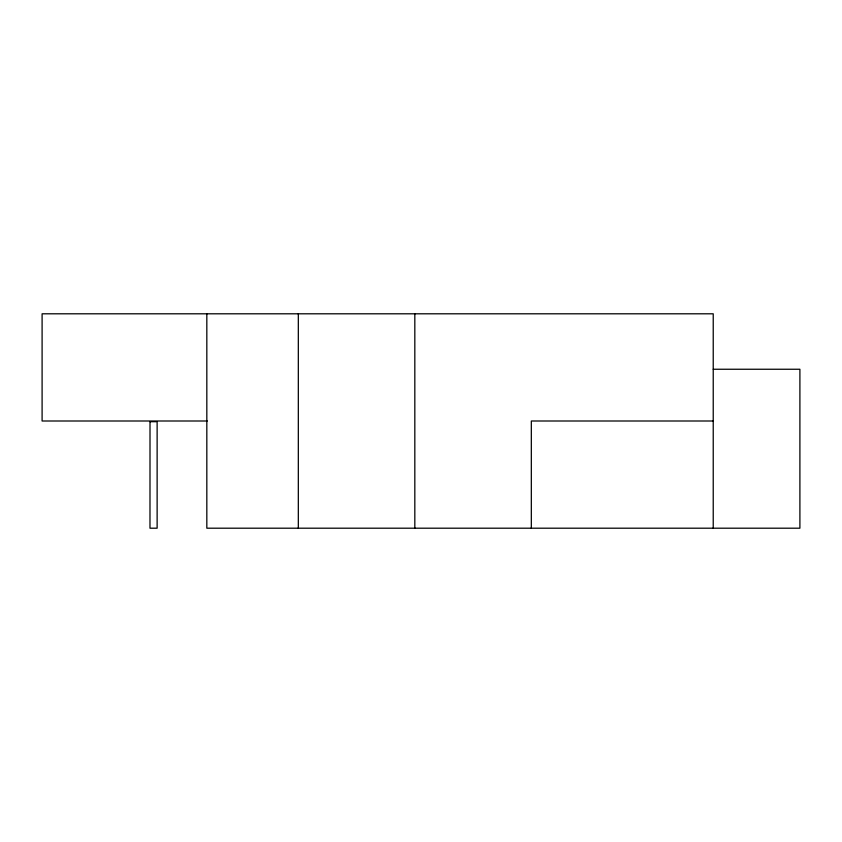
<?xml version="1.0" encoding="UTF-8"?>
<svg xmlns="http://www.w3.org/2000/svg" width="842" height="842" viewBox="0 0 842 842"><rect width="100%" height="100%" fill="white"/><g stroke="black" fill="none" stroke-linecap="round" stroke-linejoin="round"><path stroke-width="1.26" d="M713.227 369.249L799.9 369.249L799.9 528.197L206.827 528.197L206.827 313.803M207.29 421L42.1 421L42.1 313.803L713.227 313.803L713.227 528.197M713.227 421L531.323 421L531.323 528.197M414.822 313.803L414.822 528.197M298.321 313.803L298.321 528.197M150.013 421.695L149.981 528.197L157.128 528.197L157.128 421.695L150.013 421.695"/></g></svg>
